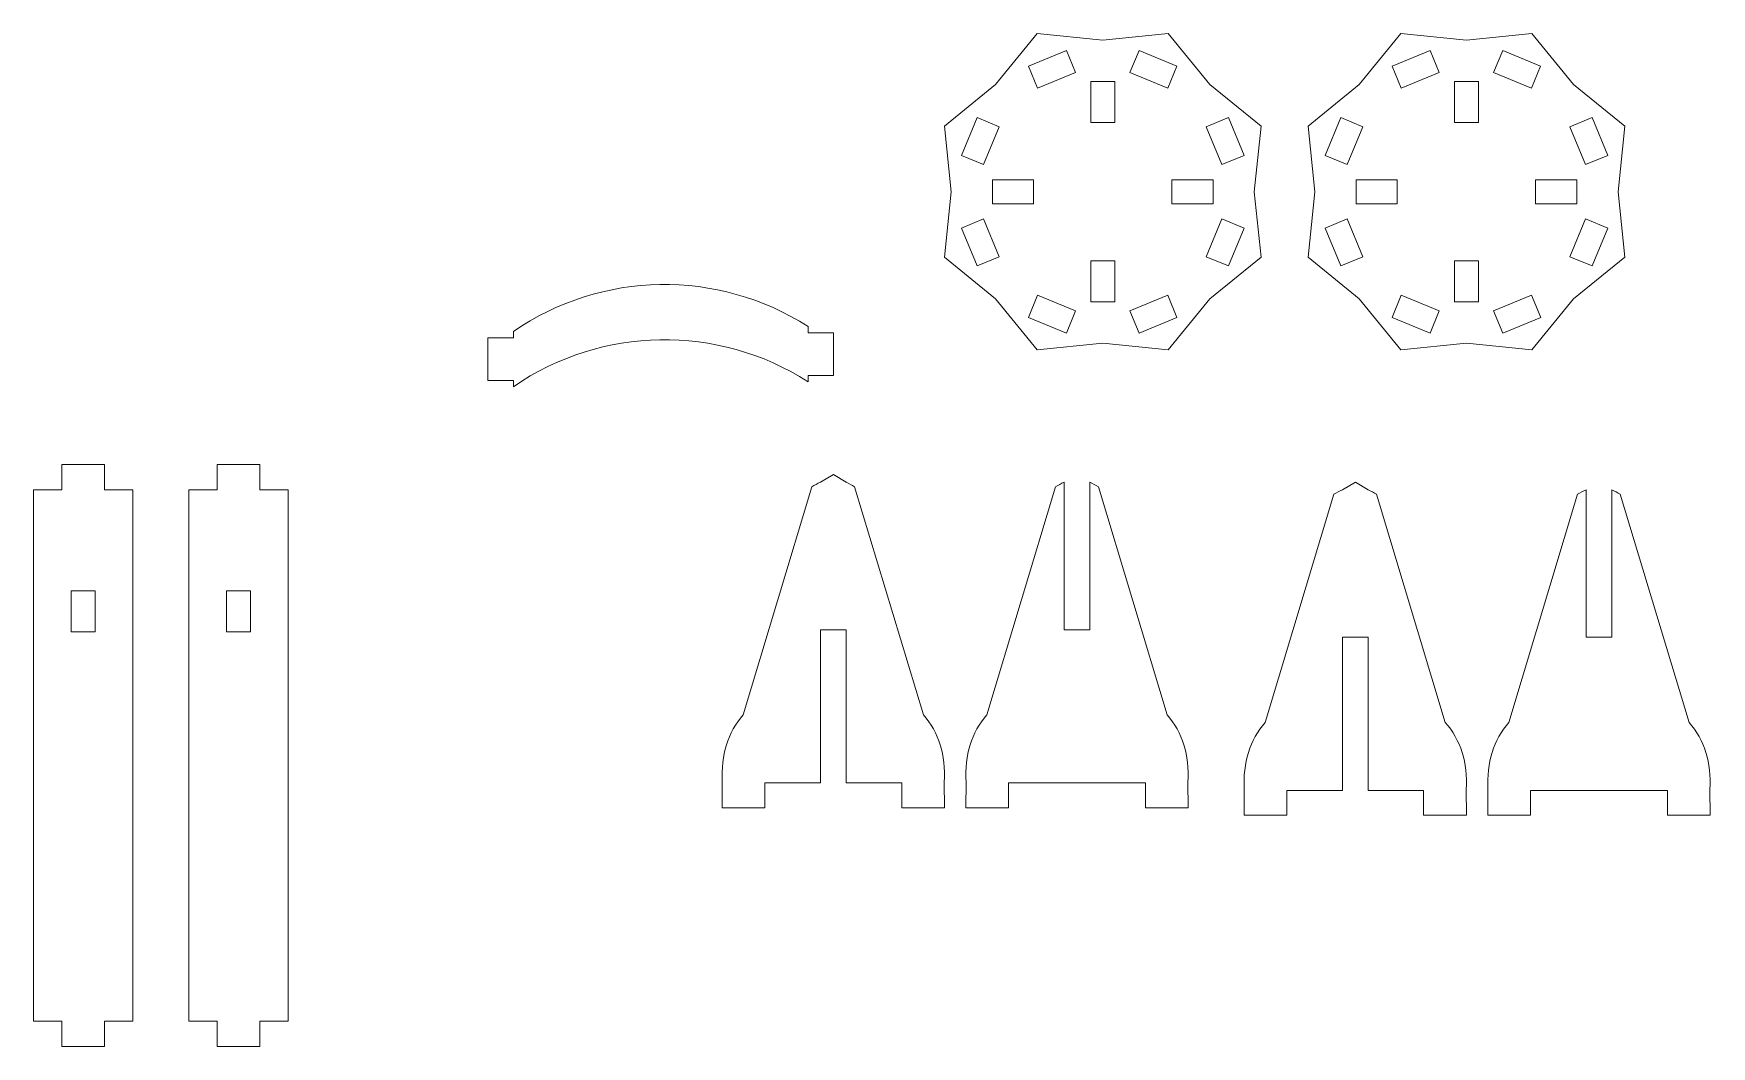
# Model space of a CAD drawing. Header units: centimetres. Extents: x -57 to 189, y -76 to 83.
# Drawn here: x 14.41 to 34.04, y -61.51 to -49.66 of the extents above; entities that cross this region are included whole.
import ezdxf

# ---------------------------------------------------------------- set-up
doc = ezdxf.new("R2010")
doc.units = ezdxf.units.CM
doc.header["$MEASUREMENT"] = 0
doc.layers.add('DEFAULT', color=7, linetype='Continuous')

msp = doc.modelspace()

# ---------------------------------------------------------------- linework, layer by layer
at = {"layer": 'DEFAULT', "color": 250, "lineweight": 9}
for points in [[(14.85432, -56.66278), (15.13432, -56.66278), (15.13432, -56.18278), (14.85432, -56.18278), (14.85432, -56.66278)], [(16.67086, -56.66278), (16.95086, -56.66278), (16.95086, -56.18278), (16.67086, -56.18278), (16.67086, -56.66278)]]:
    msp.add_lwpolyline(points, close=True, dxfattribs=at)
for points, knots in [([(27.68456, -49.66197), (27.68456, -49.66197), (28.17144, -50.25947), (28.17144, -50.25947), (28.17144, -50.25947), (28.17144, -50.25947), (28.76896, -50.74636), (28.76896, -50.74636), (28.76896, -50.74636), (28.76896, -50.74636), (28.69075, -51.51315), (28.69075, -51.51315), (28.69075, -51.51315), (28.69075, -51.51315), (28.76896, -52.27995), (28.76896, -52.27995), (28.76896, -52.27995), (28.76896, -52.27995), (28.17146, -52.76683), (28.17146, -52.76683), (28.17146, -52.76683), (28.17146, -52.76683), (27.68457, -53.36435), (27.68457, -53.36435), (27.68457, -53.36435), (27.68457, -53.36435), (26.91778, -53.28614), (26.91778, -53.28614), (26.91778, -53.28614), (26.91778, -53.28614), (26.15098, -53.36435), (26.15098, -53.36435), (26.15098, -53.36435), (26.15098, -53.36435), (25.6641, -52.76685), (25.6641, -52.76685), (25.6641, -52.76685), (25.6641, -52.76685), (25.06658, -52.27996), (25.06658, -52.27996), (25.06658, -52.27996), (25.06658, -52.27996), (25.14479, -51.51317), (25.14479, -51.51317), (25.14479, -51.51317), (25.14479, -51.51317), (25.06658, -50.74637), (25.06658, -50.74637), (25.06658, -50.74637), (25.06658, -50.74637), (25.66408, -50.25949), (25.66408, -50.25949), (25.66408, -50.25949), (25.66408, -50.25949), (26.15097, -49.66197), (26.15097, -49.66197), (26.15097, -49.66197), (26.15097, -49.66197), (26.91776, -49.74018), (26.91776, -49.74018), (26.91776, -49.74018), (26.91776, -49.74018), (27.68456, -49.66197), (27.68456, -49.66197)], [0, 0, 0, 0, 0.05882353, 0.05882353, 0.05882353, 0.05882353, 0.11764706, 0.11764706, 0.11764706, 0.11764706, 0.17647059, 0.17647059, 0.17647059, 0.17647059, 0.23529412, 0.23529412, 0.23529412, 0.23529412, 0.29411765, 0.29411765, 0.29411765, 0.29411765, 0.35294118, 0.35294118, 0.35294118, 0.35294118, 0.41176471, 0.41176471, 0.41176471, 0.41176471, 0.47058824, 0.47058824, 0.47058824, 0.47058824, 0.52941176, 0.52941176, 0.52941176, 0.52941176, 0.58823529, 0.58823529, 0.58823529, 0.58823529, 0.64705882, 0.64705882, 0.64705882, 0.64705882, 0.70588235, 0.70588235, 0.70588235, 0.70588235, 0.76470588, 0.76470588, 0.76470588, 0.76470588, 0.82352941, 0.82352941, 0.82352941, 0.82352941, 0.88235294, 0.88235294, 0.88235294, 0.88235294, 1, 1, 1, 1]), ([(31.93776, -49.66197), (31.93776, -49.66197), (32.42464, -50.25947), (32.42464, -50.25947), (32.42464, -50.25947), (32.42464, -50.25947), (33.02216, -50.74636), (33.02216, -50.74636), (33.02216, -50.74636), (33.02216, -50.74636), (32.94395, -51.51315), (32.94395, -51.51315), (32.94395, -51.51315), (32.94395, -51.51315), (33.02216, -52.27995), (33.02216, -52.27995), (33.02216, -52.27995), (33.02216, -52.27995), (32.42466, -52.76683), (32.42466, -52.76683), (32.42466, -52.76683), (32.42466, -52.76683), (31.93777, -53.36435), (31.93777, -53.36435), (31.93777, -53.36435), (31.93777, -53.36435), (31.17098, -53.28614), (31.17098, -53.28614), (31.17098, -53.28614), (31.17098, -53.28614), (30.40418, -53.36435), (30.40418, -53.36435), (30.40418, -53.36435), (30.40418, -53.36435), (29.9173, -52.76685), (29.9173, -52.76685), (29.9173, -52.76685), (29.9173, -52.76685), (29.31978, -52.27996), (29.31978, -52.27996), (29.31978, -52.27996), (29.31978, -52.27996), (29.39799, -51.51317), (29.39799, -51.51317), (29.39799, -51.51317), (29.39799, -51.51317), (29.31978, -50.74637), (29.31978, -50.74637), (29.31978, -50.74637), (29.31978, -50.74637), (29.91728, -50.25949), (29.91728, -50.25949), (29.91728, -50.25949), (29.91728, -50.25949), (30.40417, -49.66197), (30.40417, -49.66197), (30.40417, -49.66197), (30.40417, -49.66197), (31.17096, -49.74018), (31.17096, -49.74018), (31.17096, -49.74018), (31.17096, -49.74018), (31.93776, -49.66197), (31.93776, -49.66197)], [0, 0, 0, 0, 0.05882353, 0.05882353, 0.05882353, 0.05882353, 0.11764706, 0.11764706, 0.11764706, 0.11764706, 0.17647059, 0.17647059, 0.17647059, 0.17647059, 0.23529412, 0.23529412, 0.23529412, 0.23529412, 0.29411765, 0.29411765, 0.29411765, 0.29411765, 0.35294118, 0.35294118, 0.35294118, 0.35294118, 0.41176471, 0.41176471, 0.41176471, 0.41176471, 0.47058824, 0.47058824, 0.47058824, 0.47058824, 0.52941176, 0.52941176, 0.52941176, 0.52941176, 0.58823529, 0.58823529, 0.58823529, 0.58823529, 0.64705882, 0.64705882, 0.64705882, 0.64705882, 0.70588235, 0.70588235, 0.70588235, 0.70588235, 0.76470588, 0.76470588, 0.76470588, 0.76470588, 0.82352941, 0.82352941, 0.82352941, 0.82352941, 0.88235294, 0.88235294, 0.88235294, 0.88235294, 1, 1, 1, 1]), ([(26.0493, -50.04368), (26.0493, -50.04368), (26.49276, -49.85997), (26.49276, -49.85997), (26.49276, -49.85997), (26.49276, -49.85997), (26.59992, -50.11864), (26.59992, -50.11864), (26.59992, -50.11864), (26.59992, -50.11864), (26.15646, -50.30236), (26.15646, -50.30236), (26.15646, -50.30236), (26.15646, -50.30236), (26.0493, -50.04368), (26.0493, -50.04368)], [0, 0, 0, 0, 0.2, 0.2, 0.2, 0.2, 0.4, 0.4, 0.4, 0.4, 0.6, 0.6, 0.6, 0.6, 1, 1, 1, 1]), ([(27.78623, -50.04366), (27.78623, -50.04366), (27.34277, -49.85995), (27.34277, -49.85995), (27.34277, -49.85995), (27.34277, -49.85995), (27.23561, -50.11862), (27.23561, -50.11862), (27.23561, -50.11862), (27.23561, -50.11862), (27.67907, -50.30234), (27.67907, -50.30234), (27.67907, -50.30234), (27.67907, -50.30234), (27.78623, -50.04366), (27.78623, -50.04366)], [0, 0, 0, 0, 0.2, 0.2, 0.2, 0.2, 0.4, 0.4, 0.4, 0.4, 0.6, 0.6, 0.6, 0.6, 1, 1, 1, 1]), ([(30.3025, -50.04368), (30.3025, -50.04368), (30.74596, -49.85997), (30.74596, -49.85997), (30.74596, -49.85997), (30.74596, -49.85997), (30.85312, -50.11864), (30.85312, -50.11864), (30.85312, -50.11864), (30.85312, -50.11864), (30.40966, -50.30236), (30.40966, -50.30236), (30.40966, -50.30236), (30.40966, -50.30236), (30.3025, -50.04368), (30.3025, -50.04368)], [0, 0, 0, 0, 0.2, 0.2, 0.2, 0.2, 0.4, 0.4, 0.4, 0.4, 0.6, 0.6, 0.6, 0.6, 1, 1, 1, 1]), ([(32.03943, -50.04366), (32.03943, -50.04366), (31.59597, -49.85995), (31.59597, -49.85995), (31.59597, -49.85995), (31.59597, -49.85995), (31.48881, -50.11862), (31.48881, -50.11862), (31.48881, -50.11862), (31.48881, -50.11862), (31.93227, -50.30234), (31.93227, -50.30234), (31.93227, -50.30234), (31.93227, -50.30234), (32.03943, -50.04366), (32.03943, -50.04366)], [0, 0, 0, 0, 0.2, 0.2, 0.2, 0.2, 0.4, 0.4, 0.4, 0.4, 0.6, 0.6, 0.6, 0.6, 1, 1, 1, 1]), ([(27.05776, -50.70316), (27.05776, -50.70316), (27.05775, -50.22316), (27.05775, -50.22316), (27.05775, -50.22316), (27.05775, -50.22316), (26.77776, -50.22316), (26.77776, -50.22316), (26.77776, -50.22316), (26.77776, -50.22316), (26.77776, -50.70317), (26.77776, -50.70317), (26.77776, -50.70317), (26.77776, -50.70317), (27.05776, -50.70316), (27.05776, -50.70316)], [0, 0, 0, 0, 0.2, 0.2, 0.2, 0.2, 0.4, 0.4, 0.4, 0.4, 0.6, 0.6, 0.6, 0.6, 1, 1, 1, 1]), ([(31.31096, -50.70316), (31.31096, -50.70316), (31.31095, -50.22316), (31.31095, -50.22316), (31.31095, -50.22316), (31.31095, -50.22316), (31.03096, -50.22316), (31.03096, -50.22316), (31.03096, -50.22316), (31.03096, -50.22316), (31.03096, -50.70317), (31.03096, -50.70317), (31.03096, -50.70317), (31.03096, -50.70317), (31.31096, -50.70316), (31.31096, -50.70316)], [0, 0, 0, 0, 0.2, 0.2, 0.2, 0.2, 0.4, 0.4, 0.4, 0.4, 0.6, 0.6, 0.6, 0.6, 1, 1, 1, 1]), ([(25.26457, -51.08816), (25.26457, -51.08816), (25.44828, -50.6447), (25.44828, -50.6447), (25.44828, -50.6447), (25.44828, -50.6447), (25.70695, -50.75186), (25.70695, -50.75186), (25.70695, -50.75186), (25.70695, -50.75186), (25.52325, -51.19532), (25.52325, -51.19532), (25.52325, -51.19532), (25.52325, -51.19532), (25.26457, -51.08816), (25.26457, -51.08816)], [0, 0, 0, 0, 0.2, 0.2, 0.2, 0.2, 0.4, 0.4, 0.4, 0.4, 0.6, 0.6, 0.6, 0.6, 1, 1, 1, 1]), ([(28.57096, -51.08815), (28.57096, -51.08815), (28.38725, -50.64469), (28.38725, -50.64469), (28.38725, -50.64469), (28.38725, -50.64469), (28.12858, -50.75185), (28.12858, -50.75185), (28.12858, -50.75185), (28.12858, -50.75185), (28.31228, -51.19531), (28.31228, -51.19531), (28.31228, -51.19531), (28.31228, -51.19531), (28.57096, -51.08815), (28.57096, -51.08815)], [0, 0, 0, 0, 0.2, 0.2, 0.2, 0.2, 0.4, 0.4, 0.4, 0.4, 0.6, 0.6, 0.6, 0.6, 1, 1, 1, 1]), ([(29.51777, -51.08816), (29.51777, -51.08816), (29.70148, -50.6447), (29.70148, -50.6447), (29.70148, -50.6447), (29.70148, -50.6447), (29.96015, -50.75186), (29.96015, -50.75186), (29.96015, -50.75186), (29.96015, -50.75186), (29.77645, -51.19532), (29.77645, -51.19532), (29.77645, -51.19532), (29.77645, -51.19532), (29.51777, -51.08816), (29.51777, -51.08816)], [0, 0, 0, 0, 0.2, 0.2, 0.2, 0.2, 0.4, 0.4, 0.4, 0.4, 0.6, 0.6, 0.6, 0.6, 1, 1, 1, 1]), ([(32.82416, -51.08815), (32.82416, -51.08815), (32.64045, -50.64469), (32.64045, -50.64469), (32.64045, -50.64469), (32.64045, -50.64469), (32.38178, -50.75185), (32.38178, -50.75185), (32.38178, -50.75185), (32.38178, -50.75185), (32.56548, -51.19531), (32.56548, -51.19531), (32.56548, -51.19531), (32.56548, -51.19531), (32.82416, -51.08815), (32.82416, -51.08815)], [0, 0, 0, 0, 0.2, 0.2, 0.2, 0.2, 0.4, 0.4, 0.4, 0.4, 0.6, 0.6, 0.6, 0.6, 1, 1, 1, 1]), ([(26.10777, -51.37316), (26.10777, -51.37316), (25.62777, -51.37317), (25.62777, -51.37317), (25.62777, -51.37317), (25.62777, -51.37317), (25.62777, -51.65316), (25.62777, -51.65316), (25.62777, -51.65316), (25.62777, -51.65316), (26.10778, -51.65316), (26.10778, -51.65316), (26.10778, -51.65316), (26.10778, -51.65316), (26.10777, -51.37316), (26.10777, -51.37316)], [0, 0, 0, 0, 0.2, 0.2, 0.2, 0.2, 0.4, 0.4, 0.4, 0.4, 0.6, 0.6, 0.6, 0.6, 1, 1, 1, 1]), ([(28.20776, -51.37316), (28.20776, -51.37316), (27.72776, -51.37317), (27.72776, -51.37317), (27.72776, -51.37317), (27.72776, -51.37317), (27.72776, -51.65316), (27.72776, -51.65316), (27.72776, -51.65316), (27.72776, -51.65316), (28.20777, -51.65316), (28.20777, -51.65316), (28.20777, -51.65316), (28.20777, -51.65316), (28.20776, -51.37316), (28.20776, -51.37316)], [0, 0, 0, 0, 0.2, 0.2, 0.2, 0.2, 0.4, 0.4, 0.4, 0.4, 0.6, 0.6, 0.6, 0.6, 1, 1, 1, 1]), ([(30.36097, -51.37316), (30.36097, -51.37316), (29.88097, -51.37317), (29.88097, -51.37317), (29.88097, -51.37317), (29.88097, -51.37317), (29.88097, -51.65316), (29.88097, -51.65316), (29.88097, -51.65316), (29.88097, -51.65316), (30.36098, -51.65316), (30.36098, -51.65316), (30.36098, -51.65316), (30.36098, -51.65316), (30.36097, -51.37316), (30.36097, -51.37316)], [0, 0, 0, 0, 0.2, 0.2, 0.2, 0.2, 0.4, 0.4, 0.4, 0.4, 0.6, 0.6, 0.6, 0.6, 1, 1, 1, 1]), ([(32.46096, -51.37316), (32.46096, -51.37316), (31.98096, -51.37317), (31.98096, -51.37317), (31.98096, -51.37317), (31.98096, -51.37317), (31.98096, -51.65316), (31.98096, -51.65316), (31.98096, -51.65316), (31.98096, -51.65316), (32.46097, -51.65316), (32.46097, -51.65316), (32.46097, -51.65316), (32.46097, -51.65316), (32.46096, -51.37316), (32.46096, -51.37316)], [0, 0, 0, 0, 0.2, 0.2, 0.2, 0.2, 0.4, 0.4, 0.4, 0.4, 0.6, 0.6, 0.6, 0.6, 1, 1, 1, 1]), ([(25.26457, -51.93818), (25.26457, -51.93818), (25.44828, -52.38164), (25.44828, -52.38164), (25.44828, -52.38164), (25.44828, -52.38164), (25.70695, -52.27448), (25.70695, -52.27448), (25.70695, -52.27448), (25.70695, -52.27448), (25.52325, -51.83102), (25.52325, -51.83102), (25.52325, -51.83102), (25.52325, -51.83102), (25.26457, -51.93818), (25.26457, -51.93818)], [0, 0, 0, 0, 0.2, 0.2, 0.2, 0.2, 0.4, 0.4, 0.4, 0.4, 0.6, 0.6, 0.6, 0.6, 1, 1, 1, 1]), ([(28.57097, -51.93816), (28.57097, -51.93816), (28.38726, -52.38162), (28.38726, -52.38162), (28.38726, -52.38162), (28.38726, -52.38162), (28.12859, -52.27446), (28.12859, -52.27446), (28.12859, -52.27446), (28.12859, -52.27446), (28.31229, -51.831), (28.31229, -51.831), (28.31229, -51.831), (28.31229, -51.831), (28.57097, -51.93816), (28.57097, -51.93816)], [0, 0, 0, 0, 0.2, 0.2, 0.2, 0.2, 0.4, 0.4, 0.4, 0.4, 0.6, 0.6, 0.6, 0.6, 1, 1, 1, 1]), ([(29.51777, -51.93818), (29.51777, -51.93818), (29.70148, -52.38164), (29.70148, -52.38164), (29.70148, -52.38164), (29.70148, -52.38164), (29.96015, -52.27448), (29.96015, -52.27448), (29.96015, -52.27448), (29.96015, -52.27448), (29.77645, -51.83102), (29.77645, -51.83102), (29.77645, -51.83102), (29.77645, -51.83102), (29.51777, -51.93818), (29.51777, -51.93818)], [0, 0, 0, 0, 0.2, 0.2, 0.2, 0.2, 0.4, 0.4, 0.4, 0.4, 0.6, 0.6, 0.6, 0.6, 1, 1, 1, 1]), ([(32.82417, -51.93816), (32.82417, -51.93816), (32.64046, -52.38162), (32.64046, -52.38162), (32.64046, -52.38162), (32.64046, -52.38162), (32.38179, -52.27446), (32.38179, -52.27446), (32.38179, -52.27446), (32.38179, -52.27446), (32.56549, -51.831), (32.56549, -51.831), (32.56549, -51.831), (32.56549, -51.831), (32.82417, -51.93816), (32.82417, -51.93816)], [0, 0, 0, 0, 0.2, 0.2, 0.2, 0.2, 0.4, 0.4, 0.4, 0.4, 0.6, 0.6, 0.6, 0.6, 1, 1, 1, 1]), ([(27.05777, -52.80315), (27.05777, -52.80315), (27.05776, -52.32315), (27.05776, -52.32315), (27.05776, -52.32315), (27.05776, -52.32315), (26.77777, -52.32315), (26.77777, -52.32315), (26.77777, -52.32315), (26.77777, -52.32315), (26.77777, -52.80316), (26.77777, -52.80316), (26.77777, -52.80316), (26.77777, -52.80316), (27.05777, -52.80315), (27.05777, -52.80315)], [0, 0, 0, 0, 0.2, 0.2, 0.2, 0.2, 0.4, 0.4, 0.4, 0.4, 0.6, 0.6, 0.6, 0.6, 1, 1, 1, 1]), ([(31.31097, -52.80315), (31.31097, -52.80315), (31.31096, -52.32315), (31.31096, -52.32315), (31.31096, -52.32315), (31.31096, -52.32315), (31.03097, -52.32315), (31.03097, -52.32315), (31.03097, -52.32315), (31.03097, -52.32315), (31.03097, -52.80316), (31.03097, -52.80316), (31.03097, -52.80316), (31.03097, -52.80316), (31.31097, -52.80315), (31.31097, -52.80315)], [0, 0, 0, 0, 0.2, 0.2, 0.2, 0.2, 0.4, 0.4, 0.4, 0.4, 0.6, 0.6, 0.6, 0.6, 1, 1, 1, 1]), ([(23.4711, -53.66266), (23.4711, -53.66266), (23.4711, -53.73574), (23.4711, -53.73574), (23.4711, -53.73574), (22.41588, -53.05979), (21.05814, -53.08288), (20.02651, -53.7943), (20.02651, -53.7943), (20.02651, -53.7943), (20.02651, -53.72122), (20.02651, -53.72122), (20.02651, -53.72122), (20.02651, -53.72122), (19.72651, -53.72122), (19.72651, -53.72122), (19.72651, -53.72122), (19.72651, -53.72122), (19.72651, -53.22122), (19.72651, -53.22122), (19.72651, -53.22122), (19.72651, -53.22122), (20.02651, -53.22122), (20.02651, -53.22122), (20.02651, -53.22122), (20.02651, -53.22122), (20.02651, -53.14814), (20.02651, -53.14814), (20.02651, -53.14814), (21.05814, -52.43672), (22.41588, -52.41363), (23.4711, -53.08958), (23.4711, -53.08958), (23.4711, -53.08958), (23.4711, -53.16266), (23.4711, -53.16266), (23.4711, -53.16266), (23.4711, -53.16266), (23.7711, -53.16266), (23.7711, -53.16266), (23.7711, -53.16266), (23.7711, -53.16266), (23.7711, -53.66266), (23.7711, -53.66266), (23.7711, -53.66266), (23.7711, -53.66266), (23.4711, -53.66266), (23.4711, -53.66266)], [0, 0, 0, 0, 0.07692308, 0.07692308, 0.07692308, 0.07692308, 0.15384615, 0.15384615, 0.15384615, 0.15384615, 0.23076923, 0.23076923, 0.23076923, 0.23076923, 0.30769231, 0.30769231, 0.30769231, 0.30769231, 0.38461538, 0.38461538, 0.38461538, 0.38461538, 0.46153846, 0.46153846, 0.46153846, 0.46153846, 0.53846154, 0.53846154, 0.53846154, 0.53846154, 0.61538462, 0.61538462, 0.61538462, 0.61538462, 0.69230769, 0.69230769, 0.69230769, 0.69230769, 0.76923077, 0.76923077, 0.76923077, 0.76923077, 0.84615385, 0.84615385, 0.84615385, 0.84615385, 1, 1, 1, 1]), ([(26.04931, -52.98265), (26.04931, -52.98265), (26.49277, -53.16636), (26.49277, -53.16636), (26.49277, -53.16636), (26.49277, -53.16636), (26.59993, -52.90769), (26.59993, -52.90769), (26.59993, -52.90769), (26.59993, -52.90769), (26.15647, -52.72397), (26.15647, -52.72397), (26.15647, -52.72397), (26.15647, -52.72397), (26.04931, -52.98265), (26.04931, -52.98265)], [0, 0, 0, 0, 0.2, 0.2, 0.2, 0.2, 0.4, 0.4, 0.4, 0.4, 0.6, 0.6, 0.6, 0.6, 1, 1, 1, 1]), ([(27.78624, -52.98267), (27.78624, -52.98267), (27.34278, -53.16638), (27.34278, -53.16638), (27.34278, -53.16638), (27.34278, -53.16638), (27.23562, -52.90771), (27.23562, -52.90771), (27.23562, -52.90771), (27.23562, -52.90771), (27.67908, -52.72399), (27.67908, -52.72399), (27.67908, -52.72399), (27.67908, -52.72399), (27.78624, -52.98267), (27.78624, -52.98267)], [0, 0, 0, 0, 0.2, 0.2, 0.2, 0.2, 0.4, 0.4, 0.4, 0.4, 0.6, 0.6, 0.6, 0.6, 1, 1, 1, 1]), ([(30.30251, -52.98265), (30.30251, -52.98265), (30.74597, -53.16636), (30.74597, -53.16636), (30.74597, -53.16636), (30.74597, -53.16636), (30.85313, -52.90769), (30.85313, -52.90769), (30.85313, -52.90769), (30.85313, -52.90769), (30.40967, -52.72397), (30.40967, -52.72397), (30.40967, -52.72397), (30.40967, -52.72397), (30.30251, -52.98265), (30.30251, -52.98265)], [0, 0, 0, 0, 0.2, 0.2, 0.2, 0.2, 0.4, 0.4, 0.4, 0.4, 0.6, 0.6, 0.6, 0.6, 1, 1, 1, 1]), ([(32.03944, -52.98267), (32.03944, -52.98267), (31.59598, -53.16638), (31.59598, -53.16638), (31.59598, -53.16638), (31.59598, -53.16638), (31.48882, -52.90771), (31.48882, -52.90771), (31.48882, -52.90771), (31.48882, -52.90771), (31.93228, -52.72399), (31.93228, -52.72399), (31.93228, -52.72399), (31.93228, -52.72399), (32.03944, -52.98267), (32.03944, -52.98267)], [0, 0, 0, 0, 0.2, 0.2, 0.2, 0.2, 0.4, 0.4, 0.4, 0.4, 0.6, 0.6, 0.6, 0.6, 1, 1, 1, 1]), ([(15.57393, -55.00032), (15.57393, -55.00032), (15.57393, -61.21967), (15.57393, -61.21967), (15.57393, -61.21967), (15.57393, -61.21967), (15.24403, -61.21967), (15.24403, -61.21967), (15.24403, -61.21967), (15.24403, -61.21967), (15.24403, -61.51401), (15.24403, -61.51401), (15.24403, -61.51401), (15.24403, -61.51401), (14.74403, -61.51401), (14.74403, -61.51401), (14.74403, -61.51401), (14.74403, -61.51401), (14.74403, -61.21967), (14.74403, -61.21967), (14.74403, -61.21967), (14.74403, -61.21967), (14.41413, -61.21967), (14.41413, -61.21967), (14.41413, -61.21967), (14.41413, -61.21967), (14.41413, -55.00032), (14.41413, -55.00032), (14.41413, -55.00032), (14.41413, -55.00032), (14.74403, -55.00032), (14.74403, -55.00032), (14.74403, -55.00032), (14.74403, -55.00032), (14.74403, -54.70598), (14.74403, -54.70598), (14.74403, -54.70598), (14.74403, -54.70598), (15.24403, -54.70598), (15.24403, -54.70598), (15.24403, -54.70598), (15.24403, -54.70598), (15.24403, -55.00032), (15.24403, -55.00032), (15.24403, -55.00032), (15.24403, -55.00032), (15.57393, -55.00032), (15.57393, -55.00032)], [0, 0, 0, 0, 0.07692308, 0.07692308, 0.07692308, 0.07692308, 0.15384615, 0.15384615, 0.15384615, 0.15384615, 0.23076923, 0.23076923, 0.23076923, 0.23076923, 0.30769231, 0.30769231, 0.30769231, 0.30769231, 0.38461538, 0.38461538, 0.38461538, 0.38461538, 0.46153846, 0.46153846, 0.46153846, 0.46153846, 0.53846154, 0.53846154, 0.53846154, 0.53846154, 0.61538462, 0.61538462, 0.61538462, 0.61538462, 0.69230769, 0.69230769, 0.69230769, 0.69230769, 0.76923077, 0.76923077, 0.76923077, 0.76923077, 0.84615385, 0.84615385, 0.84615385, 0.84615385, 1, 1, 1, 1]), ([(17.39047, -55.00032), (17.39047, -55.00032), (17.39047, -61.21967), (17.39047, -61.21967), (17.39047, -61.21967), (17.39047, -61.21967), (17.06057, -61.21967), (17.06057, -61.21967), (17.06057, -61.21967), (17.06057, -61.21967), (17.06057, -61.51401), (17.06057, -61.51401), (17.06057, -61.51401), (17.06057, -61.51401), (16.56057, -61.51401), (16.56057, -61.51401), (16.56057, -61.51401), (16.56057, -61.51401), (16.56057, -61.21967), (16.56057, -61.21967), (16.56057, -61.21967), (16.56057, -61.21967), (16.23067, -61.21967), (16.23067, -61.21967), (16.23067, -61.21967), (16.23067, -61.21967), (16.23067, -55.00032), (16.23067, -55.00032), (16.23067, -55.00032), (16.23067, -55.00032), (16.56057, -55.00032), (16.56057, -55.00032), (16.56057, -55.00032), (16.56057, -55.00032), (16.56057, -54.70598), (16.56057, -54.70598), (16.56057, -54.70598), (16.56057, -54.70598), (17.06057, -54.70598), (17.06057, -54.70598), (17.06057, -54.70598), (17.06057, -54.70598), (17.06057, -55.00032), (17.06057, -55.00032), (17.06057, -55.00032), (17.06057, -55.00032), (17.39047, -55.00032), (17.39047, -55.00032)], [0, 0, 0, 0, 0.07692308, 0.07692308, 0.07692308, 0.07692308, 0.15384615, 0.15384615, 0.15384615, 0.15384615, 0.23076923, 0.23076923, 0.23076923, 0.23076923, 0.30769231, 0.30769231, 0.30769231, 0.30769231, 0.38461538, 0.38461538, 0.38461538, 0.38461538, 0.46153846, 0.46153846, 0.46153846, 0.46153846, 0.53846154, 0.53846154, 0.53846154, 0.53846154, 0.61538462, 0.61538462, 0.61538462, 0.61538462, 0.69230769, 0.69230769, 0.69230769, 0.69230769, 0.76923077, 0.76923077, 0.76923077, 0.76923077, 0.84615385, 0.84615385, 0.84615385, 0.84615385, 1, 1, 1, 1]), ([(23.51657, -54.96398), (23.54873, -54.94568), (23.58207, -54.9281), (23.61657, -54.91119), (23.61657, -54.91119), (23.61657, -54.91119), (23.76942, -54.82294), (23.76942, -54.82294), (23.76942, -54.82294), (23.76942, -54.82294), (23.91657, -54.91119), (23.91657, -54.91119), (23.91657, -54.91119), (23.95107, -54.9281), (23.98441, -54.94568), (24.01657, -54.96398), (24.01657, -54.96398), (24.01657, -54.96398), (24.82007, -57.6347), (24.82007, -57.6347), (24.82007, -57.6347), (25.00092, -57.84023), (25.08222, -58.10221), (25.06408, -58.42065), (25.06408, -58.42065), (25.06408, -58.42065), (25.06658, -58.72065), (25.06658, -58.72065), (25.06658, -58.72065), (25.06658, -58.72065), (24.56658, -58.72065), (24.56658, -58.72065), (24.56658, -58.72065), (24.56658, -58.72065), (24.56658, -58.4303), (24.56658, -58.4303), (24.56658, -58.4303), (24.56658, -58.4303), (23.91657, -58.4303), (23.91657, -58.4303), (23.91657, -58.4303), (23.91657, -58.4303), (23.91657, -56.63753), (23.91657, -56.63753), (23.91657, -56.63753), (23.91657, -56.63753), (23.61657, -56.63753), (23.61657, -56.63753), (23.61657, -56.63753), (23.61657, -56.63753), (23.61657, -58.4303), (23.61657, -58.4303), (23.61657, -58.4303), (23.61657, -58.4303), (22.96657, -58.4303), (22.96657, -58.4303), (22.96657, -58.4303), (22.96657, -58.4303), (22.96657, -58.72065), (22.96657, -58.72065), (22.96657, -58.72065), (22.96657, -58.72065), (22.46657, -58.72065), (22.46657, -58.72065), (22.46657, -58.72065), (22.46657, -58.72065), (22.46906, -58.42065), (22.46906, -58.42065), (22.46906, -58.42065), (22.45092, -58.10221), (22.53222, -57.84023), (22.71307, -57.6347), (22.71307, -57.6347), (22.71307, -57.6347), (23.51657, -54.96398), (23.51657, -54.96398)], [0, 0, 0, 0, 0.05, 0.05, 0.05, 0.05, 0.1, 0.1, 0.1, 0.1, 0.15, 0.15, 0.15, 0.15, 0.2, 0.2, 0.2, 0.2, 0.25, 0.25, 0.25, 0.25, 0.3, 0.3, 0.3, 0.3, 0.35, 0.35, 0.35, 0.35, 0.4, 0.4, 0.4, 0.4, 0.45, 0.45, 0.45, 0.45, 0.5, 0.5, 0.5, 0.5, 0.55, 0.55, 0.55, 0.55, 0.6, 0.6, 0.6, 0.6, 0.65, 0.65, 0.65, 0.65, 0.7, 0.7, 0.7, 0.7, 0.75, 0.75, 0.75, 0.75, 0.8, 0.8, 0.8, 0.8, 0.85, 0.85, 0.85, 0.85, 0.9, 0.9, 0.9, 0.9, 1, 1, 1, 1]), ([(26.86658, -54.96398), (26.86658, -54.96398), (27.67008, -57.6347), (27.67008, -57.6347), (27.67008, -57.6347), (27.85093, -57.84023), (27.93223, -58.10221), (27.91409, -58.42065), (27.91409, -58.42065), (27.91409, -58.42065), (27.91659, -58.72065), (27.91659, -58.72065), (27.91659, -58.72065), (27.91659, -58.72065), (27.41659, -58.72065), (27.41659, -58.72065), (27.41659, -58.72065), (27.41659, -58.72065), (27.41659, -58.4303), (27.41659, -58.4303), (27.41659, -58.4303), (27.41659, -58.4303), (26.61658, -58.4303), (26.61658, -58.4303), (26.61658, -58.4303), (26.61658, -58.4303), (25.81658, -58.4303), (25.81658, -58.4303), (25.81658, -58.4303), (25.81658, -58.4303), (25.81658, -58.72065), (25.81658, -58.72065), (25.81658, -58.72065), (25.81658, -58.72065), (25.31658, -58.72065), (25.31658, -58.72065), (25.31658, -58.72065), (25.31658, -58.72065), (25.31907, -58.42065), (25.31907, -58.42065), (25.31907, -58.42065), (25.30093, -58.10221), (25.38223, -57.84023), (25.56308, -57.6347), (25.56308, -57.6347), (25.56308, -57.6347), (26.36658, -54.96398), (26.36658, -54.96398), (26.36658, -54.96398), (26.39874, -54.94568), (26.43208, -54.9281), (26.46658, -54.91119), (26.46658, -54.91119), (26.46658, -54.91119), (26.46658, -56.63753), (26.46658, -56.63753), (26.46658, -56.63753), (26.46658, -56.63753), (26.76658, -56.63753), (26.76658, -56.63753), (26.76658, -56.63753), (26.76658, -56.63753), (26.76658, -54.91119), (26.76658, -54.91119), (26.76658, -54.91119), (26.80108, -54.9281), (26.83442, -54.94568), (26.86658, -54.96398)], [0, 0, 0, 0, 0.05555556, 0.05555556, 0.05555556, 0.05555556, 0.11111111, 0.11111111, 0.11111111, 0.11111111, 0.16666667, 0.16666667, 0.16666667, 0.16666667, 0.22222222, 0.22222222, 0.22222222, 0.22222222, 0.27777778, 0.27777778, 0.27777778, 0.27777778, 0.33333333, 0.33333333, 0.33333333, 0.33333333, 0.38888889, 0.38888889, 0.38888889, 0.38888889, 0.44444444, 0.44444444, 0.44444444, 0.44444444, 0.5, 0.5, 0.5, 0.5, 0.55555556, 0.55555556, 0.55555556, 0.55555556, 0.61111111, 0.61111111, 0.61111111, 0.61111111, 0.66666667, 0.66666667, 0.66666667, 0.66666667, 0.72222222, 0.72222222, 0.72222222, 0.72222222, 0.77777778, 0.77777778, 0.77777778, 0.77777778, 0.83333333, 0.83333333, 0.83333333, 0.83333333, 0.88888889, 0.88888889, 0.88888889, 0.88888889, 1, 1, 1, 1]), ([(29.62096, -55.05223), (29.65312, -55.03393), (29.68646, -55.01635), (29.72096, -54.99944), (29.72096, -54.99944), (29.72096, -54.99944), (29.87381, -54.91119), (29.87381, -54.91119), (29.87381, -54.91119), (29.87381, -54.91119), (30.02096, -54.99944), (30.02096, -54.99944), (30.02096, -54.99944), (30.05546, -55.01635), (30.0888, -55.03393), (30.12096, -55.05223), (30.12096, -55.05223), (30.12096, -55.05223), (30.92446, -57.72295), (30.92446, -57.72295), (30.92446, -57.72295), (31.10531, -57.92848), (31.18661, -58.19046), (31.16847, -58.5089), (31.16847, -58.5089), (31.16847, -58.5089), (31.17097, -58.8089), (31.17097, -58.8089), (31.17097, -58.8089), (31.17097, -58.8089), (30.67097, -58.8089), (30.67097, -58.8089), (30.67097, -58.8089), (30.67097, -58.8089), (30.67097, -58.51855), (30.67097, -58.51855), (30.67097, -58.51855), (30.67097, -58.51855), (30.02096, -58.51855), (30.02096, -58.51855), (30.02096, -58.51855), (30.02096, -58.51855), (30.02096, -56.72578), (30.02096, -56.72578), (30.02096, -56.72578), (30.02096, -56.72578), (29.72096, -56.72578), (29.72096, -56.72578), (29.72096, -56.72578), (29.72096, -56.72578), (29.72096, -58.51855), (29.72096, -58.51855), (29.72096, -58.51855), (29.72096, -58.51855), (29.07096, -58.51855), (29.07096, -58.51855), (29.07096, -58.51855), (29.07096, -58.51855), (29.07096, -58.8089), (29.07096, -58.8089), (29.07096, -58.8089), (29.07096, -58.8089), (28.57096, -58.8089), (28.57096, -58.8089), (28.57096, -58.8089), (28.57096, -58.8089), (28.57345, -58.5089), (28.57345, -58.5089), (28.57345, -58.5089), (28.55531, -58.19046), (28.63661, -57.92848), (28.81746, -57.72295), (28.81746, -57.72295), (28.81746, -57.72295), (29.62096, -55.05223), (29.62096, -55.05223)], [0, 0, 0, 0, 0.05, 0.05, 0.05, 0.05, 0.1, 0.1, 0.1, 0.1, 0.15, 0.15, 0.15, 0.15, 0.2, 0.2, 0.2, 0.2, 0.25, 0.25, 0.25, 0.25, 0.3, 0.3, 0.3, 0.3, 0.35, 0.35, 0.35, 0.35, 0.4, 0.4, 0.4, 0.4, 0.45, 0.45, 0.45, 0.45, 0.5, 0.5, 0.5, 0.5, 0.55, 0.55, 0.55, 0.55, 0.6, 0.6, 0.6, 0.6, 0.65, 0.65, 0.65, 0.65, 0.7, 0.7, 0.7, 0.7, 0.75, 0.75, 0.75, 0.75, 0.8, 0.8, 0.8, 0.8, 0.85, 0.85, 0.85, 0.85, 0.9, 0.9, 0.9, 0.9, 1, 1, 1, 1]), ([(32.97097, -55.05223), (32.97097, -55.05223), (33.77447, -57.72295), (33.77447, -57.72295), (33.77447, -57.72295), (33.95532, -57.92848), (34.03662, -58.19046), (34.01848, -58.5089), (34.01848, -58.5089), (34.01848, -58.5089), (34.02098, -58.8089), (34.02098, -58.8089), (34.02098, -58.8089), (34.02098, -58.8089), (33.52098, -58.8089), (33.52098, -58.8089), (33.52098, -58.8089), (33.52098, -58.8089), (33.52098, -58.51855), (33.52098, -58.51855), (33.52098, -58.51855), (33.52098, -58.51855), (32.72097, -58.51855), (32.72097, -58.51855), (32.72097, -58.51855), (32.72097, -58.51855), (31.92097, -58.51855), (31.92097, -58.51855), (31.92097, -58.51855), (31.92097, -58.51855), (31.92097, -58.8089), (31.92097, -58.8089), (31.92097, -58.8089), (31.92097, -58.8089), (31.42097, -58.8089), (31.42097, -58.8089), (31.42097, -58.8089), (31.42097, -58.8089), (31.42346, -58.5089), (31.42346, -58.5089), (31.42346, -58.5089), (31.40532, -58.19046), (31.48662, -57.92848), (31.66747, -57.72295), (31.66747, -57.72295), (31.66747, -57.72295), (32.47097, -55.05223), (32.47097, -55.05223), (32.47097, -55.05223), (32.50313, -55.03393), (32.53647, -55.01635), (32.57097, -54.99944), (32.57097, -54.99944), (32.57097, -54.99944), (32.57097, -56.72578), (32.57097, -56.72578), (32.57097, -56.72578), (32.57097, -56.72578), (32.87097, -56.72578), (32.87097, -56.72578), (32.87097, -56.72578), (32.87097, -56.72578), (32.87097, -54.99944), (32.87097, -54.99944), (32.87097, -54.99944), (32.90547, -55.01635), (32.93881, -55.03393), (32.97097, -55.05223)], [0, 0, 0, 0, 0.05555556, 0.05555556, 0.05555556, 0.05555556, 0.11111111, 0.11111111, 0.11111111, 0.11111111, 0.16666667, 0.16666667, 0.16666667, 0.16666667, 0.22222222, 0.22222222, 0.22222222, 0.22222222, 0.27777778, 0.27777778, 0.27777778, 0.27777778, 0.33333333, 0.33333333, 0.33333333, 0.33333333, 0.38888889, 0.38888889, 0.38888889, 0.38888889, 0.44444444, 0.44444444, 0.44444444, 0.44444444, 0.5, 0.5, 0.5, 0.5, 0.55555556, 0.55555556, 0.55555556, 0.55555556, 0.61111111, 0.61111111, 0.61111111, 0.61111111, 0.66666667, 0.66666667, 0.66666667, 0.66666667, 0.72222222, 0.72222222, 0.72222222, 0.72222222, 0.77777778, 0.77777778, 0.77777778, 0.77777778, 0.83333333, 0.83333333, 0.83333333, 0.83333333, 0.88888889, 0.88888889, 0.88888889, 0.88888889, 1, 1, 1, 1])]:
    msp.add_open_spline(points, degree=3, knots=knots, dxfattribs=at)

doc.saveas('drawing.dxf')
